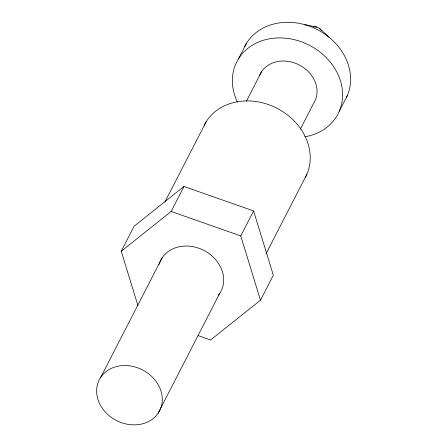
<?xml version="1.0" encoding="UTF-8"?>
<svg xmlns="http://www.w3.org/2000/svg" width="447" height="447" viewBox="0 0 447 447"><rect width="100%" height="100%" fill="white"/><g stroke="black" fill="none" stroke-linecap="round" stroke-linejoin="round"><path stroke-width="0.67" d="M137.922 305.569L121.243 251.242L134.089 226.243L183.98 186.46L253.6 210.939L273.335 275.201L260.489 300.2L210.598 339.983L198.116 335.596M164.904 202.005L206.078 121.886M238.452 58.892L246.481 43.27M121.243 251.242L171.128 211.459L183.98 186.46M100.754 377.279L162.16 257.79M246.381 101.234L261.618 71.593M260.489 300.2L240.754 235.938L253.6 210.939M300.311 129.211L313.325 103.888A30.53 25.63 27.2 0 0 299.401 65.05A30.53 25.63 27.2 0 0 259.433 75.75M158.16 413.134A33.894 28.457 27.2 0 0 128.904 365.763A33.894 28.457 27.2 0 0 101.301 406.72A33.894 28.457 27.2 0 0 158.16 413.134L219.566 293.651M266.038 253.756L306.893 174.263M339.267 111.269L347.297 95.647M304.357 24.557L316.873 27.094M171.128 211.459L240.754 235.938M319.722 28.574L329.478 37.604M204.145 125.378A56.914 47.79 27.2 0 1 276.855 108.185A56.914 47.79 27.2 0 1 305.457 177.258M237.53 102.257A56.914 47.79 27.2 0 1 266.066 39.543A56.914 47.79 27.2 0 1 339.072 76.951A56.914 47.79 27.2 0 1 304.893 136.776M244.548 46.762A56.914 47.79 27.2 0 1 316.549 29.211A56.914 47.79 27.2 0 1 346.464 97.452M313.766 26.949A6.47 5.431 27.2 0 1 321.399 30.575M159.015 264.523A33.894 28.457 27.2 0 1 203.994 250.476A33.894 28.457 27.2 0 1 218.359 295.283"/></g></svg>
